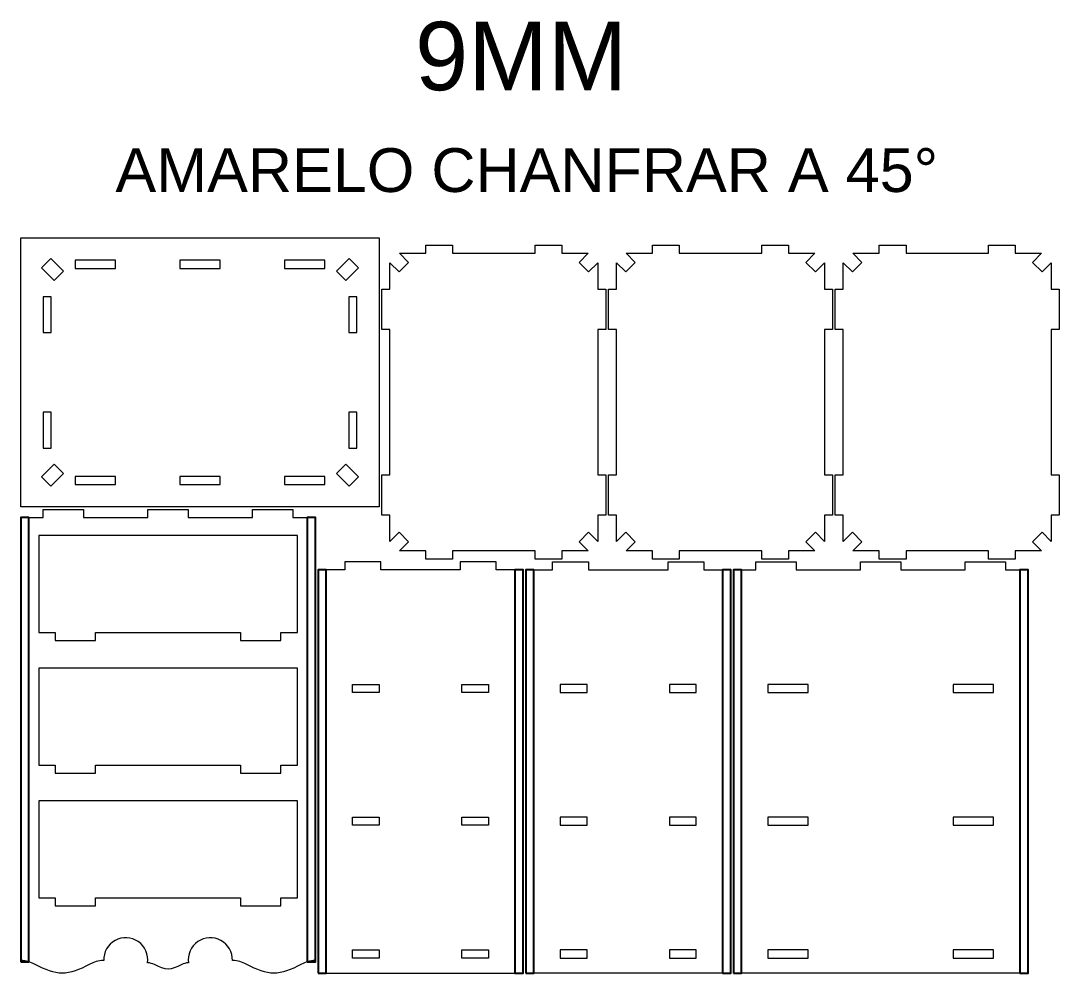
# Model space of a CAD drawing. Header units: millimetres. Extents: x -1725 to 1349, y -518 to 771.
# Drawn here: x -513 to 646, y -291 to 771 of the extents above; entities that cross this region are included whole.
import ezdxf

# ---------------------------------------------------------------- set-up
doc = ezdxf.new("R2010")
doc.units = ezdxf.units.MM
doc.header["$MEASUREMENT"] = 0
doc.layers.add('Layer 1', color=7, linetype='Continuous')
doc.styles.add('0', font='arial.ttf', dxfattribs={"height": 1})

msp = doc.modelspace()

# ---------------------------------------------------------------- linework, layer by layer
at = {"layer": 'Layer 1', "color": 2}
for points in [[(-513.4431, -278.622), (-504.4431, -278.622), (-504.4431, 216.7576), (-513.4431, 216.7576), (-513.4431, -278.622)], [(-193.6563, -278.622), (-184.6563, -278.622), (-184.6563, 216.7576), (-193.6563, 216.7576), (-193.6563, -278.622)], [(-181.6563, -291.4312), (-172.6563, -291.4312), (-172.6563, 158.5688), (-181.6563, 158.5688), (-181.6563, -291.4312)], [(38.1305, -291.4312), (47.1305, -291.4312), (47.1305, 158.5688), (38.1305, 158.5688), (38.1305, -291.4312)], [(50.1305, -291.4312), (59.1305, -291.4312), (59.1305, 158.5688), (50.1305, 158.5688), (50.1305, -291.4312)], [(269.9173, -291.4312), (278.9173, -291.4312), (278.9173, 158.5688), (269.9173, 158.5688), (269.9173, -291.4312)], [(281.9173, -291.4312), (290.9173, -291.4312), (290.9173, 158.5688), (281.9173, 158.5688), (281.9173, -291.4312)], [(601.7041, -291.4312), (610.7041, -291.4312), (610.7041, 158.5688), (601.7041, 158.5688), (601.7041, -291.4312)]]:
    msp.add_lwpolyline(points, close=True, dxfattribs=at)
at = {"layer": 'Layer 1', "color": 250, "lineweight": 20}
for points, knots in [([(-513.4431, 228.7576), (-513.4431, 228.7576), (-113.4431, 228.7576), (-113.4431, 228.7576), (-113.4431, 228.7576), (-113.4431, 228.7576), (-113.4431, 528.7576), (-113.4431, 528.7576), (-113.4431, 528.7576), (-113.4431, 528.7576), (-513.4431, 528.7576), (-513.4431, 528.7576), (-513.4431, 528.7576), (-513.4431, 528.7576), (-513.4431, 228.7576), (-513.4431, 228.7576)], [0, 0, 0, 0, 0.2, 0.2, 0.2, 0.2, 0.4, 0.4, 0.4, 0.4, 0.6, 0.6, 0.6, 0.6, 1, 1, 1, 1]), ([(-31.4431, 179.5688), (-31.4431, 179.5688), (60.5569, 179.5688), (60.5569, 179.5688), (60.5569, 179.5688), (60.5569, 179.5688), (60.5569, 170.5688), (60.5569, 170.5688), (60.5569, 170.5688), (60.5569, 170.5688), (90.5569, 170.5688), (90.5569, 170.5688), (90.5569, 170.5688), (90.5569, 170.5688), (90.5569, 179.5688), (90.5569, 179.5688), (90.5569, 179.5688), (90.5569, 179.5688), (119.9503, 179.5688), (119.9503, 179.5688), (119.9503, 179.5688), (119.9503, 179.5688), (109.7561, 189.763), (109.7561, 189.763), (109.7561, 189.763), (109.7561, 189.763), (120.3627, 200.3696), (120.3627, 200.3696), (120.3627, 200.3696), (120.3627, 200.3696), (130.5569, 190.1754), (130.5569, 190.1754), (130.5569, 190.1754), (130.5569, 190.1754), (130.5569, 219.5688), (130.5569, 219.5688), (130.5569, 219.5688), (130.5569, 219.5688), (139.5569, 219.5688), (139.5569, 219.5688), (139.5569, 219.5688), (139.5569, 219.5688), (139.5569, 264.5688), (139.5569, 264.5688), (139.5569, 264.5688), (139.5569, 264.5688), (130.5569, 264.5688), (130.5569, 264.5688), (130.5569, 264.5688), (130.5569, 264.5688), (130.5569, 426.5688), (130.5569, 426.5688), (130.5569, 426.5688), (130.5569, 426.5688), (139.5569, 426.5688), (139.5569, 426.5688), (139.5569, 426.5688), (139.5569, 426.5688), (139.5569, 471.5688), (139.5569, 471.5688), (139.5569, 471.5688), (139.5569, 471.5688), (130.5569, 471.5688), (130.5569, 471.5688), (130.5569, 471.5688), (130.5569, 471.5688), (130.5569, 500.9622), (130.5569, 500.9622), (130.5569, 500.9622), (130.5569, 500.9622), (120.3627, 490.768), (120.3627, 490.768), (120.3627, 490.768), (120.3627, 490.768), (109.7561, 501.3746), (109.7561, 501.3746), (109.7561, 501.3746), (109.7561, 501.3746), (119.9503, 511.5688), (119.9503, 511.5688), (119.9503, 511.5688), (119.9503, 511.5688), (90.5569, 511.5688), (90.5569, 511.5688), (90.5569, 511.5688), (90.5569, 511.5688), (90.5569, 520.5688), (90.5569, 520.5688), (90.5569, 520.5688), (90.5569, 520.5688), (60.5569, 520.5688), (60.5569, 520.5688), (60.5569, 520.5688), (60.5569, 520.5688), (60.5569, 511.5688), (60.5569, 511.5688), (60.5569, 511.5688), (60.5569, 511.5688), (-31.4431, 511.5688), (-31.4431, 511.5688), (-31.4431, 511.5688), (-31.4431, 511.5688), (-31.4431, 520.5688), (-31.4431, 520.5688), (-31.4431, 520.5688), (-31.4431, 520.5688), (-61.4431, 520.5688), (-61.4431, 520.5688), (-61.4431, 520.5688), (-61.4431, 520.5688), (-61.4431, 511.5688), (-61.4431, 511.5688), (-61.4431, 511.5688), (-61.4431, 511.5688), (-90.8365, 511.5688), (-90.8365, 511.5688), (-90.8365, 511.5688), (-90.8365, 511.5688), (-80.6423, 501.3746), (-80.6423, 501.3746), (-80.6423, 501.3746), (-80.6423, 501.3746), (-91.2489, 490.768), (-91.2489, 490.768), (-91.2489, 490.768), (-91.2489, 490.768), (-101.4431, 500.9622), (-101.4431, 500.9622), (-101.4431, 500.9622), (-101.4431, 500.9622), (-101.4431, 471.5688), (-101.4431, 471.5688), (-101.4431, 471.5688), (-101.4431, 471.5688), (-110.4431, 471.5688), (-110.4431, 471.5688), (-110.4431, 471.5688), (-110.4431, 471.5688), (-110.4431, 426.5688), (-110.4431, 426.5688), (-110.4431, 426.5688), (-110.4431, 426.5688), (-101.4431, 426.5688), (-101.4431, 426.5688), (-101.4431, 426.5688), (-101.4431, 426.5688), (-101.4431, 264.5688), (-101.4431, 264.5688), (-101.4431, 264.5688), (-101.4431, 264.5688), (-110.4431, 264.5688), (-110.4431, 264.5688), (-110.4431, 264.5688), (-110.4431, 264.5688), (-110.4431, 219.5688), (-110.4431, 219.5688), (-110.4431, 219.5688), (-110.4431, 219.5688), (-101.4431, 219.5688), (-101.4431, 219.5688), (-101.4431, 219.5688), (-101.4431, 219.5688), (-101.4431, 190.1754), (-101.4431, 190.1754), (-101.4431, 190.1754), (-101.4431, 190.1754), (-91.2489, 200.3696), (-91.2489, 200.3696), (-91.2489, 200.3696), (-91.2489, 200.3696), (-80.6423, 189.763), (-80.6423, 189.763), (-80.6423, 189.763), (-80.6423, 189.763), (-90.8365, 179.5688), (-90.8365, 179.5688), (-90.8365, 179.5688), (-90.8365, 179.5688), (-61.4431, 179.5688), (-61.4431, 179.5688), (-61.4431, 179.5688), (-61.4431, 179.5688), (-61.4431, 170.5688), (-61.4431, 170.5688), (-61.4431, 170.5688), (-61.4431, 170.5688), (-31.4431, 170.5688), (-31.4431, 170.5688), (-31.4431, 170.5688), (-31.4431, 170.5688), (-31.4431, 179.5688), (-31.4431, 179.5688)], [0, 0, 0, 0, 0.020408163, 0.020408163, 0.020408163, 0.020408163, 0.040816327, 0.040816327, 0.040816327, 0.040816327, 0.06122449, 0.06122449, 0.06122449, 0.06122449, 0.081632653, 0.081632653, 0.081632653, 0.081632653, 0.102040816, 0.102040816, 0.102040816, 0.102040816, 0.12244898, 0.12244898, 0.12244898, 0.12244898, 0.142857143, 0.142857143, 0.142857143, 0.142857143, 0.163265306, 0.163265306, 0.163265306, 0.163265306, 0.183673469, 0.183673469, 0.183673469, 0.183673469, 0.204081633, 0.204081633, 0.204081633, 0.204081633, 0.224489796, 0.224489796, 0.224489796, 0.224489796, 0.244897959, 0.244897959, 0.244897959, 0.244897959, 0.265306122, 0.265306122, 0.265306122, 0.265306122, 0.285714286, 0.285714286, 0.285714286, 0.285714286, 0.306122449, 0.306122449, 0.306122449, 0.306122449, 0.326530612, 0.326530612, 0.326530612, 0.326530612, 0.346938776, 0.346938776, 0.346938776, 0.346938776, 0.367346939, 0.367346939, 0.367346939, 0.367346939, 0.387755102, 0.387755102, 0.387755102, 0.387755102, 0.408163265, 0.408163265, 0.408163265, 0.408163265, 0.428571429, 0.428571429, 0.428571429, 0.428571429, 0.448979592, 0.448979592, 0.448979592, 0.448979592, 0.469387755, 0.469387755, 0.469387755, 0.469387755, 0.489795918, 0.489795918, 0.489795918, 0.489795918, 0.510204082, 0.510204082, 0.510204082, 0.510204082, 0.530612245, 0.530612245, 0.530612245, 0.530612245, 0.551020408, 0.551020408, 0.551020408, 0.551020408, 0.571428571, 0.571428571, 0.571428571, 0.571428571, 0.591836735, 0.591836735, 0.591836735, 0.591836735, 0.612244898, 0.612244898, 0.612244898, 0.612244898, 0.632653061, 0.632653061, 0.632653061, 0.632653061, 0.653061224, 0.653061224, 0.653061224, 0.653061224, 0.673469388, 0.673469388, 0.673469388, 0.673469388, 0.693877551, 0.693877551, 0.693877551, 0.693877551, 0.714285714, 0.714285714, 0.714285714, 0.714285714, 0.734693878, 0.734693878, 0.734693878, 0.734693878, 0.755102041, 0.755102041, 0.755102041, 0.755102041, 0.775510204, 0.775510204, 0.775510204, 0.775510204, 0.795918367, 0.795918367, 0.795918367, 0.795918367, 0.816326531, 0.816326531, 0.816326531, 0.816326531, 0.836734694, 0.836734694, 0.836734694, 0.836734694, 0.857142857, 0.857142857, 0.857142857, 0.857142857, 0.87755102, 0.87755102, 0.87755102, 0.87755102, 0.897959184, 0.897959184, 0.897959184, 0.897959184, 0.918367347, 0.918367347, 0.918367347, 0.918367347, 0.93877551, 0.93877551, 0.93877551, 0.93877551, 0.959183673, 0.959183673, 0.959183673, 0.959183673, 1, 1, 1, 1]), ([(221.5569, 179.5688), (221.5569, 179.5688), (313.5569, 179.5688), (313.5569, 179.5688), (313.5569, 179.5688), (313.5569, 179.5688), (313.5569, 170.5688), (313.5569, 170.5688), (313.5569, 170.5688), (313.5569, 170.5688), (343.5569, 170.5688), (343.5569, 170.5688), (343.5569, 170.5688), (343.5569, 170.5688), (343.5569, 179.5688), (343.5569, 179.5688), (343.5569, 179.5688), (343.5569, 179.5688), (372.9503, 179.5688), (372.9503, 179.5688), (372.9503, 179.5688), (372.9503, 179.5688), (362.7561, 189.763), (362.7561, 189.763), (362.7561, 189.763), (362.7561, 189.763), (373.3627, 200.3696), (373.3627, 200.3696), (373.3627, 200.3696), (373.3627, 200.3696), (383.5569, 190.1754), (383.5569, 190.1754), (383.5569, 190.1754), (383.5569, 190.1754), (383.5569, 219.5688), (383.5569, 219.5688), (383.5569, 219.5688), (383.5569, 219.5688), (392.5569, 219.5688), (392.5569, 219.5688), (392.5569, 219.5688), (392.5569, 219.5688), (392.5569, 264.5688), (392.5569, 264.5688), (392.5569, 264.5688), (392.5569, 264.5688), (383.5569, 264.5688), (383.5569, 264.5688), (383.5569, 264.5688), (383.5569, 264.5688), (383.5569, 426.5688), (383.5569, 426.5688), (383.5569, 426.5688), (383.5569, 426.5688), (392.5569, 426.5688), (392.5569, 426.5688), (392.5569, 426.5688), (392.5569, 426.5688), (392.5569, 471.5688), (392.5569, 471.5688), (392.5569, 471.5688), (392.5569, 471.5688), (383.5569, 471.5688), (383.5569, 471.5688), (383.5569, 471.5688), (383.5569, 471.5688), (383.5569, 500.9622), (383.5569, 500.9622), (383.5569, 500.9622), (383.5569, 500.9622), (373.3627, 490.768), (373.3627, 490.768), (373.3627, 490.768), (373.3627, 490.768), (362.7561, 501.3746), (362.7561, 501.3746), (362.7561, 501.3746), (362.7561, 501.3746), (372.9503, 511.5688), (372.9503, 511.5688), (372.9503, 511.5688), (372.9503, 511.5688), (343.5569, 511.5688), (343.5569, 511.5688), (343.5569, 511.5688), (343.5569, 511.5688), (343.5569, 520.5688), (343.5569, 520.5688), (343.5569, 520.5688), (343.5569, 520.5688), (313.5569, 520.5688), (313.5569, 520.5688), (313.5569, 520.5688), (313.5569, 520.5688), (313.5569, 511.5688), (313.5569, 511.5688), (313.5569, 511.5688), (313.5569, 511.5688), (221.5569, 511.5688), (221.5569, 511.5688), (221.5569, 511.5688), (221.5569, 511.5688), (221.5569, 520.5688), (221.5569, 520.5688), (221.5569, 520.5688), (221.5569, 520.5688), (191.5569, 520.5688), (191.5569, 520.5688), (191.5569, 520.5688), (191.5569, 520.5688), (191.5569, 511.5688), (191.5569, 511.5688), (191.5569, 511.5688), (191.5569, 511.5688), (162.1635, 511.5688), (162.1635, 511.5688), (162.1635, 511.5688), (162.1635, 511.5688), (172.3577, 501.3746), (172.3577, 501.3746), (172.3577, 501.3746), (172.3577, 501.3746), (161.7511, 490.768), (161.7511, 490.768), (161.7511, 490.768), (161.7511, 490.768), (151.5569, 500.9622), (151.5569, 500.9622), (151.5569, 500.9622), (151.5569, 500.9622), (151.5569, 471.5688), (151.5569, 471.5688), (151.5569, 471.5688), (151.5569, 471.5688), (142.5569, 471.5688), (142.5569, 471.5688), (142.5569, 471.5688), (142.5569, 471.5688), (142.5569, 426.5688), (142.5569, 426.5688), (142.5569, 426.5688), (142.5569, 426.5688), (151.5569, 426.5688), (151.5569, 426.5688), (151.5569, 426.5688), (151.5569, 426.5688), (151.5569, 264.5688), (151.5569, 264.5688), (151.5569, 264.5688), (151.5569, 264.5688), (142.5569, 264.5688), (142.5569, 264.5688), (142.5569, 264.5688), (142.5569, 264.5688), (142.5569, 219.5688), (142.5569, 219.5688), (142.5569, 219.5688), (142.5569, 219.5688), (151.5569, 219.5688), (151.5569, 219.5688), (151.5569, 219.5688), (151.5569, 219.5688), (151.5569, 190.1754), (151.5569, 190.1754), (151.5569, 190.1754), (151.5569, 190.1754), (161.7511, 200.3696), (161.7511, 200.3696), (161.7511, 200.3696), (161.7511, 200.3696), (172.3577, 189.763), (172.3577, 189.763), (172.3577, 189.763), (172.3577, 189.763), (162.1635, 179.5688), (162.1635, 179.5688), (162.1635, 179.5688), (162.1635, 179.5688), (191.5569, 179.5688), (191.5569, 179.5688), (191.5569, 179.5688), (191.5569, 179.5688), (191.5569, 170.5688), (191.5569, 170.5688), (191.5569, 170.5688), (191.5569, 170.5688), (221.5569, 170.5688), (221.5569, 170.5688), (221.5569, 170.5688), (221.5569, 170.5688), (221.5569, 179.5688), (221.5569, 179.5688)], [0, 0, 0, 0, 0.020408163, 0.020408163, 0.020408163, 0.020408163, 0.040816327, 0.040816327, 0.040816327, 0.040816327, 0.06122449, 0.06122449, 0.06122449, 0.06122449, 0.081632653, 0.081632653, 0.081632653, 0.081632653, 0.102040816, 0.102040816, 0.102040816, 0.102040816, 0.12244898, 0.12244898, 0.12244898, 0.12244898, 0.142857143, 0.142857143, 0.142857143, 0.142857143, 0.163265306, 0.163265306, 0.163265306, 0.163265306, 0.183673469, 0.183673469, 0.183673469, 0.183673469, 0.204081633, 0.204081633, 0.204081633, 0.204081633, 0.224489796, 0.224489796, 0.224489796, 0.224489796, 0.244897959, 0.244897959, 0.244897959, 0.244897959, 0.265306122, 0.265306122, 0.265306122, 0.265306122, 0.285714286, 0.285714286, 0.285714286, 0.285714286, 0.306122449, 0.306122449, 0.306122449, 0.306122449, 0.326530612, 0.326530612, 0.326530612, 0.326530612, 0.346938776, 0.346938776, 0.346938776, 0.346938776, 0.367346939, 0.367346939, 0.367346939, 0.367346939, 0.387755102, 0.387755102, 0.387755102, 0.387755102, 0.408163265, 0.408163265, 0.408163265, 0.408163265, 0.428571429, 0.428571429, 0.428571429, 0.428571429, 0.448979592, 0.448979592, 0.448979592, 0.448979592, 0.469387755, 0.469387755, 0.469387755, 0.469387755, 0.489795918, 0.489795918, 0.489795918, 0.489795918, 0.510204082, 0.510204082, 0.510204082, 0.510204082, 0.530612245, 0.530612245, 0.530612245, 0.530612245, 0.551020408, 0.551020408, 0.551020408, 0.551020408, 0.571428571, 0.571428571, 0.571428571, 0.571428571, 0.591836735, 0.591836735, 0.591836735, 0.591836735, 0.612244898, 0.612244898, 0.612244898, 0.612244898, 0.632653061, 0.632653061, 0.632653061, 0.632653061, 0.653061224, 0.653061224, 0.653061224, 0.653061224, 0.673469388, 0.673469388, 0.673469388, 0.673469388, 0.693877551, 0.693877551, 0.693877551, 0.693877551, 0.714285714, 0.714285714, 0.714285714, 0.714285714, 0.734693878, 0.734693878, 0.734693878, 0.734693878, 0.755102041, 0.755102041, 0.755102041, 0.755102041, 0.775510204, 0.775510204, 0.775510204, 0.775510204, 0.795918367, 0.795918367, 0.795918367, 0.795918367, 0.816326531, 0.816326531, 0.816326531, 0.816326531, 0.836734694, 0.836734694, 0.836734694, 0.836734694, 0.857142857, 0.857142857, 0.857142857, 0.857142857, 0.87755102, 0.87755102, 0.87755102, 0.87755102, 0.897959184, 0.897959184, 0.897959184, 0.897959184, 0.918367347, 0.918367347, 0.918367347, 0.918367347, 0.93877551, 0.93877551, 0.93877551, 0.93877551, 0.959183673, 0.959183673, 0.959183673, 0.959183673, 1, 1, 1, 1]), ([(474.5569, 179.5688), (474.5569, 179.5688), (566.5569, 179.5688), (566.5569, 179.5688), (566.5569, 179.5688), (566.5569, 179.5688), (566.5569, 170.5688), (566.5569, 170.5688), (566.5569, 170.5688), (566.5569, 170.5688), (596.5569, 170.5688), (596.5569, 170.5688), (596.5569, 170.5688), (596.5569, 170.5688), (596.5569, 179.5688), (596.5569, 179.5688), (596.5569, 179.5688), (596.5569, 179.5688), (625.9503, 179.5688), (625.9503, 179.5688), (625.9503, 179.5688), (625.9503, 179.5688), (615.7561, 189.763), (615.7561, 189.763), (615.7561, 189.763), (615.7561, 189.763), (626.3627, 200.3696), (626.3627, 200.3696), (626.3627, 200.3696), (626.3627, 200.3696), (636.5569, 190.1754), (636.5569, 190.1754), (636.5569, 190.1754), (636.5569, 190.1754), (636.5569, 219.5688), (636.5569, 219.5688), (636.5569, 219.5688), (636.5569, 219.5688), (645.5569, 219.5688), (645.5569, 219.5688), (645.5569, 219.5688), (645.5569, 219.5688), (645.5569, 264.5688), (645.5569, 264.5688), (645.5569, 264.5688), (645.5569, 264.5688), (636.5569, 264.5688), (636.5569, 264.5688), (636.5569, 264.5688), (636.5569, 264.5688), (636.5569, 426.5688), (636.5569, 426.5688), (636.5569, 426.5688), (636.5569, 426.5688), (645.5569, 426.5688), (645.5569, 426.5688), (645.5569, 426.5688), (645.5569, 426.5688), (645.5569, 471.5688), (645.5569, 471.5688), (645.5569, 471.5688), (645.5569, 471.5688), (636.5569, 471.5688), (636.5569, 471.5688), (636.5569, 471.5688), (636.5569, 471.5688), (636.5569, 500.9622), (636.5569, 500.9622), (636.5569, 500.9622), (636.5569, 500.9622), (626.3627, 490.768), (626.3627, 490.768), (626.3627, 490.768), (626.3627, 490.768), (615.7561, 501.3746), (615.7561, 501.3746), (615.7561, 501.3746), (615.7561, 501.3746), (625.9503, 511.5688), (625.9503, 511.5688), (625.9503, 511.5688), (625.9503, 511.5688), (596.5569, 511.5688), (596.5569, 511.5688), (596.5569, 511.5688), (596.5569, 511.5688), (596.5569, 520.5688), (596.5569, 520.5688), (596.5569, 520.5688), (596.5569, 520.5688), (566.5569, 520.5688), (566.5569, 520.5688), (566.5569, 520.5688), (566.5569, 520.5688), (566.5569, 511.5688), (566.5569, 511.5688), (566.5569, 511.5688), (566.5569, 511.5688), (474.5569, 511.5688), (474.5569, 511.5688), (474.5569, 511.5688), (474.5569, 511.5688), (474.5569, 520.5688), (474.5569, 520.5688), (474.5569, 520.5688), (474.5569, 520.5688), (444.5569, 520.5688), (444.5569, 520.5688), (444.5569, 520.5688), (444.5569, 520.5688), (444.5569, 511.5688), (444.5569, 511.5688), (444.5569, 511.5688), (444.5569, 511.5688), (415.1635, 511.5688), (415.1635, 511.5688), (415.1635, 511.5688), (415.1635, 511.5688), (425.3577, 501.3746), (425.3577, 501.3746), (425.3577, 501.3746), (425.3577, 501.3746), (414.7511, 490.768), (414.7511, 490.768), (414.7511, 490.768), (414.7511, 490.768), (404.5569, 500.9622), (404.5569, 500.9622), (404.5569, 500.9622), (404.5569, 500.9622), (404.5569, 471.5688), (404.5569, 471.5688), (404.5569, 471.5688), (404.5569, 471.5688), (395.5569, 471.5688), (395.5569, 471.5688), (395.5569, 471.5688), (395.5569, 471.5688), (395.5569, 426.5688), (395.5569, 426.5688), (395.5569, 426.5688), (395.5569, 426.5688), (404.5569, 426.5688), (404.5569, 426.5688), (404.5569, 426.5688), (404.5569, 426.5688), (404.5569, 264.5688), (404.5569, 264.5688), (404.5569, 264.5688), (404.5569, 264.5688), (395.5569, 264.5688), (395.5569, 264.5688), (395.5569, 264.5688), (395.5569, 264.5688), (395.5569, 219.5688), (395.5569, 219.5688), (395.5569, 219.5688), (395.5569, 219.5688), (404.5569, 219.5688), (404.5569, 219.5688), (404.5569, 219.5688), (404.5569, 219.5688), (404.5569, 190.1754), (404.5569, 190.1754), (404.5569, 190.1754), (404.5569, 190.1754), (414.7511, 200.3696), (414.7511, 200.3696), (414.7511, 200.3696), (414.7511, 200.3696), (425.3577, 189.763), (425.3577, 189.763), (425.3577, 189.763), (425.3577, 189.763), (415.1635, 179.5688), (415.1635, 179.5688), (415.1635, 179.5688), (415.1635, 179.5688), (444.5569, 179.5688), (444.5569, 179.5688), (444.5569, 179.5688), (444.5569, 179.5688), (444.5569, 170.5688), (444.5569, 170.5688), (444.5569, 170.5688), (444.5569, 170.5688), (474.5569, 170.5688), (474.5569, 170.5688), (474.5569, 170.5688), (474.5569, 170.5688), (474.5569, 179.5688), (474.5569, 179.5688)], [0, 0, 0, 0, 0.020408163, 0.020408163, 0.020408163, 0.020408163, 0.040816327, 0.040816327, 0.040816327, 0.040816327, 0.06122449, 0.06122449, 0.06122449, 0.06122449, 0.081632653, 0.081632653, 0.081632653, 0.081632653, 0.102040816, 0.102040816, 0.102040816, 0.102040816, 0.12244898, 0.12244898, 0.12244898, 0.12244898, 0.142857143, 0.142857143, 0.142857143, 0.142857143, 0.163265306, 0.163265306, 0.163265306, 0.163265306, 0.183673469, 0.183673469, 0.183673469, 0.183673469, 0.204081633, 0.204081633, 0.204081633, 0.204081633, 0.224489796, 0.224489796, 0.224489796, 0.224489796, 0.244897959, 0.244897959, 0.244897959, 0.244897959, 0.265306122, 0.265306122, 0.265306122, 0.265306122, 0.285714286, 0.285714286, 0.285714286, 0.285714286, 0.306122449, 0.306122449, 0.306122449, 0.306122449, 0.326530612, 0.326530612, 0.326530612, 0.326530612, 0.346938776, 0.346938776, 0.346938776, 0.346938776, 0.367346939, 0.367346939, 0.367346939, 0.367346939, 0.387755102, 0.387755102, 0.387755102, 0.387755102, 0.408163265, 0.408163265, 0.408163265, 0.408163265, 0.428571429, 0.428571429, 0.428571429, 0.428571429, 0.448979592, 0.448979592, 0.448979592, 0.448979592, 0.469387755, 0.469387755, 0.469387755, 0.469387755, 0.489795918, 0.489795918, 0.489795918, 0.489795918, 0.510204082, 0.510204082, 0.510204082, 0.510204082, 0.530612245, 0.530612245, 0.530612245, 0.530612245, 0.551020408, 0.551020408, 0.551020408, 0.551020408, 0.571428571, 0.571428571, 0.571428571, 0.571428571, 0.591836735, 0.591836735, 0.591836735, 0.591836735, 0.612244898, 0.612244898, 0.612244898, 0.612244898, 0.632653061, 0.632653061, 0.632653061, 0.632653061, 0.653061224, 0.653061224, 0.653061224, 0.653061224, 0.673469388, 0.673469388, 0.673469388, 0.673469388, 0.693877551, 0.693877551, 0.693877551, 0.693877551, 0.714285714, 0.714285714, 0.714285714, 0.714285714, 0.734693878, 0.734693878, 0.734693878, 0.734693878, 0.755102041, 0.755102041, 0.755102041, 0.755102041, 0.775510204, 0.775510204, 0.775510204, 0.775510204, 0.795918367, 0.795918367, 0.795918367, 0.795918367, 0.816326531, 0.816326531, 0.816326531, 0.816326531, 0.836734694, 0.836734694, 0.836734694, 0.836734694, 0.857142857, 0.857142857, 0.857142857, 0.857142857, 0.87755102, 0.87755102, 0.87755102, 0.87755102, 0.897959184, 0.897959184, 0.897959184, 0.897959184, 0.918367347, 0.918367347, 0.918367347, 0.918367347, 0.93877551, 0.93877551, 0.93877551, 0.93877551, 0.959183673, 0.959183673, 0.959183673, 0.959183673, 1, 1, 1, 1]), ([(-465.7134, 491.6345), (-465.7134, 491.6345), (-476.32, 481.0279), (-476.32, 481.0279), (-476.32, 481.0279), (-476.32, 481.0279), (-490.4621, 495.17), (-490.4621, 495.17), (-490.4621, 495.17), (-490.4621, 495.17), (-479.8555, 505.7766), (-479.8555, 505.7766), (-479.8555, 505.7766), (-479.8555, 505.7766), (-465.7134, 491.6345), (-465.7134, 491.6345)], [0, 0, 0, 0, 0.2, 0.2, 0.2, 0.2, 0.4, 0.4, 0.4, 0.4, 0.6, 0.6, 0.6, 0.6, 1, 1, 1, 1]), ([(-407.8365, 494.7576), (-407.8365, 494.7576), (-452.8365, 494.7576), (-452.8365, 494.7576), (-452.8365, 494.7576), (-452.8365, 494.7576), (-452.8365, 503.7576), (-452.8365, 503.7576), (-452.8365, 503.7576), (-452.8365, 503.7576), (-407.8365, 503.7576), (-407.8365, 503.7576), (-407.8365, 503.7576), (-407.8365, 503.7576), (-407.8365, 494.7576), (-407.8365, 494.7576)], [0, 0, 0, 0, 0.2, 0.2, 0.2, 0.2, 0.4, 0.4, 0.4, 0.4, 0.6, 0.6, 0.6, 0.6, 1, 1, 1, 1]), ([(-290.9431, 494.7576), (-290.9431, 494.7576), (-335.9431, 494.7576), (-335.9431, 494.7576), (-335.9431, 494.7576), (-335.9431, 494.7576), (-335.9431, 503.7576), (-335.9431, 503.7576), (-335.9431, 503.7576), (-335.9431, 503.7576), (-290.9431, 503.7576), (-290.9431, 503.7576), (-290.9431, 503.7576), (-290.9431, 503.7576), (-290.9431, 494.7576), (-290.9431, 494.7576)], [0, 0, 0, 0, 0.2, 0.2, 0.2, 0.2, 0.4, 0.4, 0.4, 0.4, 0.6, 0.6, 0.6, 0.6, 1, 1, 1, 1]), ([(-219.0497, 494.7576), (-219.0497, 494.7576), (-219.0497, 503.7576), (-219.0497, 503.7576), (-219.0497, 503.7576), (-219.0497, 503.7576), (-174.0497, 503.7576), (-174.0497, 503.7576), (-174.0497, 503.7576), (-174.0497, 503.7576), (-174.0497, 494.7576), (-174.0497, 494.7576), (-174.0497, 494.7576), (-174.0497, 494.7576), (-219.0497, 494.7576), (-219.0497, 494.7576)], [0, 0, 0, 0, 0.2, 0.2, 0.2, 0.2, 0.4, 0.4, 0.4, 0.4, 0.6, 0.6, 0.6, 0.6, 1, 1, 1, 1]), ([(-150.5662, 481.0279), (-150.5662, 481.0279), (-161.1728, 491.6345), (-161.1728, 491.6345), (-161.1728, 491.6345), (-161.1728, 491.6345), (-147.0307, 505.7766), (-147.0307, 505.7766), (-147.0307, 505.7766), (-147.0307, 505.7766), (-136.4241, 495.17), (-136.4241, 495.17), (-136.4241, 495.17), (-136.4241, 495.17), (-150.5662, 481.0279), (-150.5662, 481.0279)], [0, 0, 0, 0, 0.2, 0.2, 0.2, 0.2, 0.4, 0.4, 0.4, 0.4, 0.6, 0.6, 0.6, 0.6, 1, 1, 1, 1]), ([(-479.4431, 423.151), (-479.4431, 423.151), (-488.4431, 423.151), (-488.4431, 423.151), (-488.4431, 423.151), (-488.4431, 423.151), (-488.4431, 463.151), (-488.4431, 463.151), (-488.4431, 463.151), (-488.4431, 463.151), (-479.4431, 463.151), (-479.4431, 463.151), (-479.4431, 463.151), (-479.4431, 463.151), (-479.4431, 423.151), (-479.4431, 423.151)], [0, 0, 0, 0, 0.2, 0.2, 0.2, 0.2, 0.4, 0.4, 0.4, 0.4, 0.6, 0.6, 0.6, 0.6, 1, 1, 1, 1]), ([(-147.4431, 423.151), (-147.4431, 423.151), (-147.4431, 463.151), (-147.4431, 463.151), (-147.4431, 463.151), (-147.4431, 463.151), (-138.4431, 463.151), (-138.4431, 463.151), (-138.4431, 463.151), (-138.4431, 463.151), (-138.4431, 423.151), (-138.4431, 423.151), (-138.4431, 423.151), (-138.4431, 423.151), (-147.4431, 423.151), (-147.4431, 423.151)], [0, 0, 0, 0, 0.2, 0.2, 0.2, 0.2, 0.4, 0.4, 0.4, 0.4, 0.6, 0.6, 0.6, 0.6, 1, 1, 1, 1]), ([(-479.4431, 334.3642), (-479.4431, 334.3642), (-479.4431, 294.3642), (-479.4431, 294.3642), (-479.4431, 294.3642), (-479.4431, 294.3642), (-488.4431, 294.3642), (-488.4431, 294.3642), (-488.4431, 294.3642), (-488.4431, 294.3642), (-488.4431, 334.3642), (-488.4431, 334.3642), (-488.4431, 334.3642), (-488.4431, 334.3642), (-479.4431, 334.3642), (-479.4431, 334.3642)], [0, 0, 0, 0, 0.2, 0.2, 0.2, 0.2, 0.4, 0.4, 0.4, 0.4, 0.6, 0.6, 0.6, 0.6, 1, 1, 1, 1]), ([(-147.4431, 334.3642), (-147.4431, 334.3642), (-138.4431, 334.3642), (-138.4431, 334.3642), (-138.4431, 334.3642), (-138.4431, 334.3642), (-138.4431, 294.3642), (-138.4431, 294.3642), (-138.4431, 294.3642), (-138.4431, 294.3642), (-147.4431, 294.3642), (-147.4431, 294.3642), (-147.4431, 294.3642), (-147.4431, 294.3642), (-147.4431, 334.3642), (-147.4431, 334.3642)], [0, 0, 0, 0, 0.2, 0.2, 0.2, 0.2, 0.4, 0.4, 0.4, 0.4, 0.6, 0.6, 0.6, 0.6, 1, 1, 1, 1]), ([(-476.32, 276.4873), (-476.32, 276.4873), (-465.7134, 265.8807), (-465.7134, 265.8807), (-465.7134, 265.8807), (-465.7134, 265.8807), (-479.8555, 251.7386), (-479.8555, 251.7386), (-479.8555, 251.7386), (-479.8555, 251.7386), (-490.4621, 262.3452), (-490.4621, 262.3452), (-490.4621, 262.3452), (-490.4621, 262.3452), (-476.32, 276.4873), (-476.32, 276.4873)], [0, 0, 0, 0, 0.2, 0.2, 0.2, 0.2, 0.4, 0.4, 0.4, 0.4, 0.6, 0.6, 0.6, 0.6, 1, 1, 1, 1]), ([(-161.1728, 265.8807), (-161.1728, 265.8807), (-150.5662, 276.4873), (-150.5662, 276.4873), (-150.5662, 276.4873), (-150.5662, 276.4873), (-136.4241, 262.3452), (-136.4241, 262.3452), (-136.4241, 262.3452), (-136.4241, 262.3452), (-147.0307, 251.7386), (-147.0307, 251.7386), (-147.0307, 251.7386), (-147.0307, 251.7386), (-161.1728, 265.8807), (-161.1728, 265.8807)], [0, 0, 0, 0, 0.2, 0.2, 0.2, 0.2, 0.4, 0.4, 0.4, 0.4, 0.6, 0.6, 0.6, 0.6, 1, 1, 1, 1]), ([(-407.8365, 262.7576), (-407.8365, 262.7576), (-407.8365, 253.7576), (-407.8365, 253.7576), (-407.8365, 253.7576), (-407.8365, 253.7576), (-452.8365, 253.7576), (-452.8365, 253.7576), (-452.8365, 253.7576), (-452.8365, 253.7576), (-452.8365, 262.7576), (-452.8365, 262.7576), (-452.8365, 262.7576), (-452.8365, 262.7576), (-407.8365, 262.7576), (-407.8365, 262.7576)], [0, 0, 0, 0, 0.2, 0.2, 0.2, 0.2, 0.4, 0.4, 0.4, 0.4, 0.6, 0.6, 0.6, 0.6, 1, 1, 1, 1]), ([(-335.9431, 262.7576), (-335.9431, 262.7576), (-290.9431, 262.7576), (-290.9431, 262.7576), (-290.9431, 262.7576), (-290.9431, 262.7576), (-290.9431, 253.7576), (-290.9431, 253.7576), (-290.9431, 253.7576), (-290.9431, 253.7576), (-335.9431, 253.7576), (-335.9431, 253.7576), (-335.9431, 253.7576), (-335.9431, 253.7576), (-335.9431, 262.7576), (-335.9431, 262.7576)], [0, 0, 0, 0, 0.2, 0.2, 0.2, 0.2, 0.4, 0.4, 0.4, 0.4, 0.6, 0.6, 0.6, 0.6, 1, 1, 1, 1]), ([(-219.0497, 262.7576), (-219.0497, 262.7576), (-174.0497, 262.7576), (-174.0497, 262.7576), (-174.0497, 262.7576), (-174.0497, 262.7576), (-174.0497, 253.7576), (-174.0497, 253.7576), (-174.0497, 253.7576), (-174.0497, 253.7576), (-219.0497, 253.7576), (-219.0497, 253.7576), (-219.0497, 253.7576), (-219.0497, 253.7576), (-219.0497, 262.7576), (-219.0497, 262.7576)], [0, 0, 0, 0, 0.2, 0.2, 0.2, 0.2, 0.4, 0.4, 0.4, 0.4, 0.6, 0.6, 0.6, 0.6, 1, 1, 1, 1]), ([(-467.1656, -291.4312), (-457.9873, -291.2408), (-448.6611, -287.8069), (-436.2248, -281.3292), (-436.2248, -281.3292), (-431.8542, -279.0511), (-427.2965, -277.2812), (-420.8849, -277.2812), (-420.8849, -277.2812), (-421.1967, -267.9798), (-416.2383, -259.2975), (-408.0689, -254.8396), (-408.0689, -254.8396), (-399.8996, -250.3818), (-389.915, -250.9103), (-382.2619, -256.2059), (-382.2619, -256.2059), (-374.6088, -261.5012), (-370.5951, -270.6588), (-371.8872, -279.875), (-371.8872, -279.875), (-368.7236, -279.875), (-366.4746, -280.7484), (-364.3181, -281.8724), (-364.3181, -281.8724), (-351.6993, -288.4458), (-346.4033, -288.4458), (-333.7845, -281.8724), (-333.7845, -281.8724), (-331.6279, -280.7484), (-329.379, -279.875), (-326.2154, -279.875), (-326.2154, -279.875), (-327.5075, -270.6588), (-323.4938, -261.5012), (-315.8407, -256.2059), (-315.8407, -256.2059), (-308.1876, -250.9103), (-298.203, -250.3818), (-290.0337, -254.8396), (-290.0337, -254.8396), (-281.8643, -259.2975), (-276.9059, -267.9798), (-277.2177, -277.2812), (-277.2177, -277.2812), (-270.8061, -277.2812), (-266.2484, -279.0511), (-261.8778, -281.3292), (-261.8778, -281.3292), (-249.4415, -287.8069), (-240.1153, -291.2408), (-230.937, -291.4312), (-230.937, -291.4312), (-221.7588, -291.2408), (-212.4326, -287.8069), (-199.9962, -281.3292), (-199.9962, -281.3292), (-195.6256, -279.0511), (-191.0679, -277.2812), (-184.6563, -277.2812), (-184.6563, -277.2812), (-184.6563, -277.2812), (-184.6563, 216.7576), (-184.6563, 216.7576), (-184.6563, 216.7576), (-184.6563, 216.7576), (-209.6563, 216.7576), (-209.6563, 216.7576), (-209.6563, 216.7576), (-209.6563, 216.7576), (-209.6563, 225.7576), (-209.6563, 225.7576), (-209.6563, 225.7576), (-209.6563, 225.7576), (-254.6563, 225.7576), (-254.6563, 225.7576), (-254.6563, 225.7576), (-254.6563, 225.7576), (-254.6563, 216.7576), (-254.6563, 216.7576), (-254.6563, 216.7576), (-254.6563, 216.7576), (-326.5497, 216.7576), (-326.5497, 216.7576), (-326.5497, 216.7576), (-326.5497, 216.7576), (-326.5497, 225.7576), (-326.5497, 225.7576), (-326.5497, 225.7576), (-326.5497, 225.7576), (-371.5497, 225.7576), (-371.5497, 225.7576), (-371.5497, 225.7576), (-371.5497, 225.7576), (-371.5497, 216.7576), (-371.5497, 216.7576), (-371.5497, 216.7576), (-371.5497, 216.7576), (-443.4431, 216.7576), (-443.4431, 216.7576), (-443.4431, 216.7576), (-443.4431, 216.7576), (-443.4431, 225.7576), (-443.4431, 225.7576), (-443.4431, 225.7576), (-443.4431, 225.7576), (-488.4431, 225.7576), (-488.4431, 225.7576), (-488.4431, 225.7576), (-488.4431, 225.7576), (-488.4431, 216.7576), (-488.4431, 216.7576), (-488.4431, 216.7576), (-488.4431, 216.7576), (-513.4431, 216.7576), (-513.4431, 216.7576), (-513.4431, 216.7576), (-513.4431, 216.7576), (-513.4431, -277.2812), (-513.4431, -277.2812), (-513.4431, -277.2812), (-507.0332, -277.2818), (-502.4763, -279.0515), (-498.1064, -281.3292), (-498.1064, -281.3292), (-485.67, -287.8069), (-476.3438, -291.2408), (-467.1656, -291.4312)], [0, 0, 0, 0, 0.03030303, 0.03030303, 0.03030303, 0.03030303, 0.060606061, 0.060606061, 0.060606061, 0.060606061, 0.090909091, 0.090909091, 0.090909091, 0.090909091, 0.121212121, 0.121212121, 0.121212121, 0.121212121, 0.151515152, 0.151515152, 0.151515152, 0.151515152, 0.181818182, 0.181818182, 0.181818182, 0.181818182, 0.212121212, 0.212121212, 0.212121212, 0.212121212, 0.242424242, 0.242424242, 0.242424242, 0.242424242, 0.272727273, 0.272727273, 0.272727273, 0.272727273, 0.303030303, 0.303030303, 0.303030303, 0.303030303, 0.333333333, 0.333333333, 0.333333333, 0.333333333, 0.363636364, 0.363636364, 0.363636364, 0.363636364, 0.393939394, 0.393939394, 0.393939394, 0.393939394, 0.424242424, 0.424242424, 0.424242424, 0.424242424, 0.454545455, 0.454545455, 0.454545455, 0.454545455, 0.484848485, 0.484848485, 0.484848485, 0.484848485, 0.515151515, 0.515151515, 0.515151515, 0.515151515, 0.545454545, 0.545454545, 0.545454545, 0.545454545, 0.575757576, 0.575757576, 0.575757576, 0.575757576, 0.606060606, 0.606060606, 0.606060606, 0.606060606, 0.636363636, 0.636363636, 0.636363636, 0.636363636, 0.666666667, 0.666666667, 0.666666667, 0.666666667, 0.696969697, 0.696969697, 0.696969697, 0.696969697, 0.727272727, 0.727272727, 0.727272727, 0.727272727, 0.757575758, 0.757575758, 0.757575758, 0.757575758, 0.787878788, 0.787878788, 0.787878788, 0.787878788, 0.818181818, 0.818181818, 0.818181818, 0.818181818, 0.848484848, 0.848484848, 0.848484848, 0.848484848, 0.878787879, 0.878787879, 0.878787879, 0.878787879, 0.909090909, 0.909090909, 0.909090909, 0.909090909, 0.939393939, 0.939393939, 0.939393939, 0.939393939, 1, 1, 1, 1]), ([(-223.0497, 79.7447), (-223.0497, 79.7447), (-268.0497, 79.7447), (-268.0497, 79.7447), (-268.0497, 79.7447), (-268.0497, 79.7447), (-268.0497, 88.7447), (-268.0497, 88.7447), (-268.0497, 88.7447), (-268.0497, 88.7447), (-430.0497, 88.7447), (-430.0497, 88.7447), (-430.0497, 88.7447), (-430.0497, 88.7447), (-430.0497, 79.7447), (-430.0497, 79.7447), (-430.0497, 79.7447), (-430.0497, 79.7447), (-475.0497, 79.7447), (-475.0497, 79.7447), (-475.0497, 79.7447), (-475.0497, 79.7447), (-475.0497, 88.7447), (-475.0497, 88.7447), (-475.0497, 88.7447), (-475.0497, 88.7447), (-493.4431, 88.7447), (-493.4431, 88.7447), (-493.4431, 88.7447), (-493.4431, 88.7447), (-493.4431, 196.7576), (-493.4431, 196.7576), (-493.4431, 196.7576), (-493.4431, 196.7576), (-204.6563, 196.7576), (-204.6563, 196.7576), (-204.6563, 196.7576), (-204.6563, 196.7576), (-204.6563, 88.7447), (-204.6563, 88.7447), (-204.6563, 88.7447), (-204.6563, 88.7447), (-223.0497, 88.7447), (-223.0497, 88.7447), (-223.0497, 88.7447), (-223.0497, 88.7447), (-223.0497, 79.7447), (-223.0497, 79.7447)], [0, 0, 0, 0, 0.076923077, 0.076923077, 0.076923077, 0.076923077, 0.153846154, 0.153846154, 0.153846154, 0.153846154, 0.230769231, 0.230769231, 0.230769231, 0.230769231, 0.307692308, 0.307692308, 0.307692308, 0.307692308, 0.384615385, 0.384615385, 0.384615385, 0.384615385, 0.461538462, 0.461538462, 0.461538462, 0.461538462, 0.538461538, 0.538461538, 0.538461538, 0.538461538, 0.615384615, 0.615384615, 0.615384615, 0.615384615, 0.692307692, 0.692307692, 0.692307692, 0.692307692, 0.769230769, 0.769230769, 0.769230769, 0.769230769, 0.846153846, 0.846153846, 0.846153846, 0.846153846, 1, 1, 1, 1]), ([(-181.6563, -291.4312), (-181.6563, -291.4312), (-181.6563, 158.5688), (-181.6563, 158.5688), (-181.6563, 158.5688), (-181.6563, 158.5688), (-151.6563, 158.5688), (-151.6563, 158.5688), (-151.6563, 158.5688), (-151.6563, 158.5688), (-151.6563, 167.5688), (-151.6563, 167.5688), (-151.6563, 167.5688), (-151.6563, 167.5688), (-111.6563, 167.5688), (-111.6563, 167.5688), (-111.6563, 167.5688), (-111.6563, 167.5688), (-111.6563, 158.5688), (-111.6563, 158.5688), (-111.6563, 158.5688), (-111.6563, 158.5688), (-22.8695, 158.5688), (-22.8695, 158.5688), (-22.8695, 158.5688), (-22.8695, 158.5688), (-22.8695, 167.5688), (-22.8695, 167.5688), (-22.8695, 167.5688), (-22.8695, 167.5688), (17.1305, 167.5688), (17.1305, 167.5688), (17.1305, 167.5688), (17.1305, 167.5688), (17.1305, 158.5688), (17.1305, 158.5688), (17.1305, 158.5688), (17.1305, 158.5688), (47.1305, 158.5688), (47.1305, 158.5688), (47.1305, 158.5688), (47.1305, 158.5688), (47.1305, -291.4312), (47.1305, -291.4312), (47.1305, -291.4312), (47.1305, -291.4312), (-181.6563, -291.4312), (-181.6563, -291.4312)], [0, 0, 0, 0, 0.076923077, 0.076923077, 0.076923077, 0.076923077, 0.153846154, 0.153846154, 0.153846154, 0.153846154, 0.230769231, 0.230769231, 0.230769231, 0.230769231, 0.307692308, 0.307692308, 0.307692308, 0.307692308, 0.384615385, 0.384615385, 0.384615385, 0.384615385, 0.461538462, 0.461538462, 0.461538462, 0.461538462, 0.538461538, 0.538461538, 0.538461538, 0.538461538, 0.615384615, 0.615384615, 0.615384615, 0.615384615, 0.692307692, 0.692307692, 0.692307692, 0.692307692, 0.769230769, 0.769230769, 0.769230769, 0.769230769, 0.846153846, 0.846153846, 0.846153846, 0.846153846, 1, 1, 1, 1]), ([(278.9173, -291.4312), (278.9173, -291.4312), (278.9173, 158.5688), (278.9173, 158.5688), (278.9173, 158.5688), (278.9173, 158.5688), (248.9173, 158.5688), (248.9173, 158.5688), (248.9173, 158.5688), (248.9173, 158.5688), (248.9173, 167.5688), (248.9173, 167.5688), (248.9173, 167.5688), (248.9173, 167.5688), (208.9173, 167.5688), (208.9173, 167.5688), (208.9173, 167.5688), (208.9173, 167.5688), (208.9173, 158.5688), (208.9173, 158.5688), (208.9173, 158.5688), (208.9173, 158.5688), (120.1305, 158.5688), (120.1305, 158.5688), (120.1305, 158.5688), (120.1305, 158.5688), (120.1305, 167.5688), (120.1305, 167.5688), (120.1305, 167.5688), (120.1305, 167.5688), (80.1305, 167.5688), (80.1305, 167.5688), (80.1305, 167.5688), (80.1305, 167.5688), (80.1305, 158.5688), (80.1305, 158.5688), (80.1305, 158.5688), (80.1305, 158.5688), (50.1305, 158.5688), (50.1305, 158.5688), (50.1305, 158.5688), (50.1305, 158.5688), (50.1305, -291.4312), (50.1305, -291.4312), (50.1305, -291.4312), (50.1305, -291.4312), (278.9173, -291.4312), (278.9173, -291.4312)], [0, 0, 0, 0, 0.076923077, 0.076923077, 0.076923077, 0.076923077, 0.153846154, 0.153846154, 0.153846154, 0.153846154, 0.230769231, 0.230769231, 0.230769231, 0.230769231, 0.307692308, 0.307692308, 0.307692308, 0.307692308, 0.384615385, 0.384615385, 0.384615385, 0.384615385, 0.461538462, 0.461538462, 0.461538462, 0.461538462, 0.538461538, 0.538461538, 0.538461538, 0.538461538, 0.615384615, 0.615384615, 0.615384615, 0.615384615, 0.692307692, 0.692307692, 0.692307692, 0.692307692, 0.769230769, 0.769230769, 0.769230769, 0.769230769, 0.846153846, 0.846153846, 0.846153846, 0.846153846, 1, 1, 1, 1]), ([(610.7041, -291.4312), (610.7041, -291.4312), (610.7041, 158.5688), (610.7041, 158.5688), (610.7041, 158.5688), (610.7041, 158.5688), (585.7041, 158.5688), (585.7041, 158.5688), (585.7041, 158.5688), (585.7041, 158.5688), (585.7041, 167.5688), (585.7041, 167.5688), (585.7041, 167.5688), (585.7041, 167.5688), (540.7041, 167.5688), (540.7041, 167.5688), (540.7041, 167.5688), (540.7041, 167.5688), (540.7041, 158.5688), (540.7041, 158.5688), (540.7041, 158.5688), (540.7041, 158.5688), (468.8107, 158.5688), (468.8107, 158.5688), (468.8107, 158.5688), (468.8107, 158.5688), (468.8107, 167.5688), (468.8107, 167.5688), (468.8107, 167.5688), (468.8107, 167.5688), (423.8107, 167.5688), (423.8107, 167.5688), (423.8107, 167.5688), (423.8107, 167.5688), (423.8107, 158.5688), (423.8107, 158.5688), (423.8107, 158.5688), (423.8107, 158.5688), (351.9173, 158.5688), (351.9173, 158.5688), (351.9173, 158.5688), (351.9173, 158.5688), (351.9173, 167.5688), (351.9173, 167.5688), (351.9173, 167.5688), (351.9173, 167.5688), (306.9173, 167.5688), (306.9173, 167.5688), (306.9173, 167.5688), (306.9173, 167.5688), (306.9173, 158.5688), (306.9173, 158.5688), (306.9173, 158.5688), (306.9173, 158.5688), (281.9173, 158.5688), (281.9173, 158.5688), (281.9173, 158.5688), (281.9173, 158.5688), (281.9173, -291.4312), (281.9173, -291.4312), (281.9173, -291.4312), (281.9173, -291.4312), (610.7041, -291.4312), (610.7041, -291.4312)], [0, 0, 0, 0, 0.058823529, 0.058823529, 0.058823529, 0.058823529, 0.117647059, 0.117647059, 0.117647059, 0.117647059, 0.176470588, 0.176470588, 0.176470588, 0.176470588, 0.235294118, 0.235294118, 0.235294118, 0.235294118, 0.294117647, 0.294117647, 0.294117647, 0.294117647, 0.352941176, 0.352941176, 0.352941176, 0.352941176, 0.411764706, 0.411764706, 0.411764706, 0.411764706, 0.470588235, 0.470588235, 0.470588235, 0.470588235, 0.529411765, 0.529411765, 0.529411765, 0.529411765, 0.588235294, 0.588235294, 0.588235294, 0.588235294, 0.647058824, 0.647058824, 0.647058824, 0.647058824, 0.705882353, 0.705882353, 0.705882353, 0.705882353, 0.764705882, 0.764705882, 0.764705882, 0.764705882, 0.823529412, 0.823529412, 0.823529412, 0.823529412, 0.882352941, 0.882352941, 0.882352941, 0.882352941, 1, 1, 1, 1]), ([(-268.0497, -59.2683), (-268.0497, -59.2683), (-430.0497, -59.2683), (-430.0497, -59.2683), (-430.0497, -59.2683), (-430.0497, -59.2683), (-430.0497, -68.2683), (-430.0497, -68.2683), (-430.0497, -68.2683), (-430.0497, -68.2683), (-475.0497, -68.2683), (-475.0497, -68.2683), (-475.0497, -68.2683), (-475.0497, -68.2683), (-475.0497, -59.2683), (-475.0497, -59.2683), (-475.0497, -59.2683), (-475.0497, -59.2683), (-493.4431, -59.2683), (-493.4431, -59.2683), (-493.4431, -59.2683), (-493.4431, -59.2683), (-493.4431, 48.7447), (-493.4431, 48.7447), (-493.4431, 48.7447), (-493.4431, 48.7447), (-204.6563, 48.7447), (-204.6563, 48.7447), (-204.6563, 48.7447), (-204.6563, 48.7447), (-204.6563, -59.2683), (-204.6563, -59.2683), (-204.6563, -59.2683), (-204.6563, -59.2683), (-223.0497, -59.2683), (-223.0497, -59.2683), (-223.0497, -59.2683), (-223.0497, -59.2683), (-223.0497, -68.2683), (-223.0497, -68.2683), (-223.0497, -68.2683), (-223.0497, -68.2683), (-268.0497, -68.2683), (-268.0497, -68.2683), (-268.0497, -68.2683), (-268.0497, -68.2683), (-268.0497, -59.2683), (-268.0497, -59.2683)], [0, 0, 0, 0, 0.076923077, 0.076923077, 0.076923077, 0.076923077, 0.153846154, 0.153846154, 0.153846154, 0.153846154, 0.230769231, 0.230769231, 0.230769231, 0.230769231, 0.307692308, 0.307692308, 0.307692308, 0.307692308, 0.384615385, 0.384615385, 0.384615385, 0.384615385, 0.461538462, 0.461538462, 0.461538462, 0.461538462, 0.538461538, 0.538461538, 0.538461538, 0.538461538, 0.615384615, 0.615384615, 0.615384615, 0.615384615, 0.692307692, 0.692307692, 0.692307692, 0.692307692, 0.769230769, 0.769230769, 0.769230769, 0.769230769, 0.846153846, 0.846153846, 0.846153846, 0.846153846, 1, 1, 1, 1]), ([(-143.2629, 21.5559), (-143.2629, 21.5559), (-113.2629, 21.5559), (-113.2629, 21.5559), (-113.2629, 21.5559), (-113.2629, 21.5559), (-113.2629, 30.5559), (-113.2629, 30.5559), (-113.2629, 30.5559), (-113.2629, 30.5559), (-143.2629, 30.5559), (-143.2629, 30.5559), (-143.2629, 30.5559), (-143.2629, 30.5559), (-143.2629, 21.5559), (-143.2629, 21.5559)], [0, 0, 0, 0, 0.2, 0.2, 0.2, 0.2, 0.4, 0.4, 0.4, 0.4, 0.6, 0.6, 0.6, 0.6, 1, 1, 1, 1]), ([(-21.2629, 21.5559), (-21.2629, 21.5559), (8.7371, 21.5559), (8.7371, 21.5559), (8.7371, 21.5559), (8.7371, 21.5559), (8.7371, 30.5559), (8.7371, 30.5559), (8.7371, 30.5559), (8.7371, 30.5559), (-21.2629, 30.5559), (-21.2629, 30.5559), (-21.2629, 30.5559), (-21.2629, 30.5559), (-21.2629, 21.5559), (-21.2629, 21.5559)], [0, 0, 0, 0, 0.2, 0.2, 0.2, 0.2, 0.4, 0.4, 0.4, 0.4, 0.6, 0.6, 0.6, 0.6, 1, 1, 1, 1]), ([(118.5239, 21.5559), (118.5239, 21.5559), (88.5239, 21.5559), (88.5239, 21.5559), (88.5239, 21.5559), (88.5239, 21.5559), (88.5239, 30.5559), (88.5239, 30.5559), (88.5239, 30.5559), (88.5239, 30.5559), (118.5239, 30.5559), (118.5239, 30.5559), (118.5239, 30.5559), (118.5239, 30.5559), (118.5239, 21.5559), (118.5239, 21.5559)], [0, 0, 0, 0, 0.2, 0.2, 0.2, 0.2, 0.4, 0.4, 0.4, 0.4, 0.6, 0.6, 0.6, 0.6, 1, 1, 1, 1]), ([(240.5239, 21.5559), (240.5239, 21.5559), (210.5239, 21.5559), (210.5239, 21.5559), (210.5239, 21.5559), (210.5239, 21.5559), (210.5239, 30.5559), (210.5239, 30.5559), (210.5239, 30.5559), (210.5239, 30.5559), (240.5239, 30.5559), (240.5239, 30.5559), (240.5239, 30.5559), (240.5239, 30.5559), (240.5239, 21.5559), (240.5239, 21.5559)], [0, 0, 0, 0, 0.2, 0.2, 0.2, 0.2, 0.4, 0.4, 0.4, 0.4, 0.6, 0.6, 0.6, 0.6, 1, 1, 1, 1]), ([(365.3107, 30.5559), (365.3107, 30.5559), (365.3107, 21.5559), (365.3107, 21.5559), (365.3107, 21.5559), (365.3107, 21.5559), (320.3107, 21.5559), (320.3107, 21.5559), (320.3107, 21.5559), (320.3107, 21.5559), (320.3107, 30.5559), (320.3107, 30.5559), (320.3107, 30.5559), (320.3107, 30.5559), (365.3107, 30.5559), (365.3107, 30.5559)], [0, 0, 0, 0, 0.2, 0.2, 0.2, 0.2, 0.4, 0.4, 0.4, 0.4, 0.6, 0.6, 0.6, 0.6, 1, 1, 1, 1]), ([(527.3107, 30.5559), (527.3107, 30.5559), (572.3107, 30.5559), (572.3107, 30.5559), (572.3107, 30.5559), (572.3107, 30.5559), (572.3107, 21.5559), (572.3107, 21.5559), (572.3107, 21.5559), (572.3107, 21.5559), (527.3107, 21.5559), (527.3107, 21.5559), (527.3107, 21.5559), (527.3107, 21.5559), (527.3107, 30.5559), (527.3107, 30.5559)], [0, 0, 0, 0, 0.2, 0.2, 0.2, 0.2, 0.4, 0.4, 0.4, 0.4, 0.6, 0.6, 0.6, 0.6, 1, 1, 1, 1]), ([(-430.0497, -216.2812), (-430.0497, -216.2812), (-475.0497, -216.2812), (-475.0497, -216.2812), (-475.0497, -216.2812), (-475.0497, -216.2812), (-475.0497, -207.2812), (-475.0497, -207.2812), (-475.0497, -207.2812), (-475.0497, -207.2812), (-493.4431, -207.2812), (-493.4431, -207.2812), (-493.4431, -207.2812), (-493.4431, -207.2812), (-493.4431, -99.2683), (-493.4431, -99.2683), (-493.4431, -99.2683), (-493.4431, -99.2683), (-204.6563, -99.2683), (-204.6563, -99.2683), (-204.6563, -99.2683), (-204.6563, -99.2683), (-204.6563, -207.2812), (-204.6563, -207.2812), (-204.6563, -207.2812), (-204.6563, -207.2812), (-223.0497, -207.2812), (-223.0497, -207.2812), (-223.0497, -207.2812), (-223.0497, -207.2812), (-223.0497, -216.2812), (-223.0497, -216.2812), (-223.0497, -216.2812), (-223.0497, -216.2812), (-268.0497, -216.2812), (-268.0497, -216.2812), (-268.0497, -216.2812), (-268.0497, -216.2812), (-268.0497, -207.2812), (-268.0497, -207.2812), (-268.0497, -207.2812), (-268.0497, -207.2812), (-430.0497, -207.2812), (-430.0497, -207.2812), (-430.0497, -207.2812), (-430.0497, -207.2812), (-430.0497, -216.2812), (-430.0497, -216.2812)], [0, 0, 0, 0, 0.076923077, 0.076923077, 0.076923077, 0.076923077, 0.153846154, 0.153846154, 0.153846154, 0.153846154, 0.230769231, 0.230769231, 0.230769231, 0.230769231, 0.307692308, 0.307692308, 0.307692308, 0.307692308, 0.384615385, 0.384615385, 0.384615385, 0.384615385, 0.461538462, 0.461538462, 0.461538462, 0.461538462, 0.538461538, 0.538461538, 0.538461538, 0.538461538, 0.615384615, 0.615384615, 0.615384615, 0.615384615, 0.692307692, 0.692307692, 0.692307692, 0.692307692, 0.769230769, 0.769230769, 0.769230769, 0.769230769, 0.846153846, 0.846153846, 0.846153846, 0.846153846, 1, 1, 1, 1]), ([(-143.2629, -126.4571), (-143.2629, -126.4571), (-113.2629, -126.4571), (-113.2629, -126.4571), (-113.2629, -126.4571), (-113.2629, -126.4571), (-113.2629, -117.4571), (-113.2629, -117.4571), (-113.2629, -117.4571), (-113.2629, -117.4571), (-143.2629, -117.4571), (-143.2629, -117.4571), (-143.2629, -117.4571), (-143.2629, -117.4571), (-143.2629, -126.4571), (-143.2629, -126.4571)], [0, 0, 0, 0, 0.2, 0.2, 0.2, 0.2, 0.4, 0.4, 0.4, 0.4, 0.6, 0.6, 0.6, 0.6, 1, 1, 1, 1]), ([(-21.2629, -126.4571), (-21.2629, -126.4571), (8.7371, -126.4571), (8.7371, -126.4571), (8.7371, -126.4571), (8.7371, -126.4571), (8.7371, -117.4571), (8.7371, -117.4571), (8.7371, -117.4571), (8.7371, -117.4571), (-21.2629, -117.4571), (-21.2629, -117.4571), (-21.2629, -117.4571), (-21.2629, -117.4571), (-21.2629, -126.4571), (-21.2629, -126.4571)], [0, 0, 0, 0, 0.2, 0.2, 0.2, 0.2, 0.4, 0.4, 0.4, 0.4, 0.6, 0.6, 0.6, 0.6, 1, 1, 1, 1]), ([(118.5239, -126.4571), (118.5239, -126.4571), (88.5239, -126.4571), (88.5239, -126.4571), (88.5239, -126.4571), (88.5239, -126.4571), (88.5239, -117.4571), (88.5239, -117.4571), (88.5239, -117.4571), (88.5239, -117.4571), (118.5239, -117.4571), (118.5239, -117.4571), (118.5239, -117.4571), (118.5239, -117.4571), (118.5239, -126.4571), (118.5239, -126.4571)], [0, 0, 0, 0, 0.2, 0.2, 0.2, 0.2, 0.4, 0.4, 0.4, 0.4, 0.6, 0.6, 0.6, 0.6, 1, 1, 1, 1]), ([(240.5239, -126.4571), (240.5239, -126.4571), (210.5239, -126.4571), (210.5239, -126.4571), (210.5239, -126.4571), (210.5239, -126.4571), (210.5239, -117.4571), (210.5239, -117.4571), (210.5239, -117.4571), (210.5239, -117.4571), (240.5239, -117.4571), (240.5239, -117.4571), (240.5239, -117.4571), (240.5239, -117.4571), (240.5239, -126.4571), (240.5239, -126.4571)], [0, 0, 0, 0, 0.2, 0.2, 0.2, 0.2, 0.4, 0.4, 0.4, 0.4, 0.6, 0.6, 0.6, 0.6, 1, 1, 1, 1]), ([(365.3107, -117.4571), (365.3107, -117.4571), (365.3107, -126.4571), (365.3107, -126.4571), (365.3107, -126.4571), (365.3107, -126.4571), (320.3107, -126.4571), (320.3107, -126.4571), (320.3107, -126.4571), (320.3107, -126.4571), (320.3107, -117.4571), (320.3107, -117.4571), (320.3107, -117.4571), (320.3107, -117.4571), (365.3107, -117.4571), (365.3107, -117.4571)], [0, 0, 0, 0, 0.2, 0.2, 0.2, 0.2, 0.4, 0.4, 0.4, 0.4, 0.6, 0.6, 0.6, 0.6, 1, 1, 1, 1]), ([(527.3107, -117.4571), (527.3107, -117.4571), (572.3107, -117.4571), (572.3107, -117.4571), (572.3107, -117.4571), (572.3107, -117.4571), (572.3107, -126.4571), (572.3107, -126.4571), (572.3107, -126.4571), (572.3107, -126.4571), (527.3107, -126.4571), (527.3107, -126.4571), (527.3107, -126.4571), (527.3107, -126.4571), (527.3107, -117.4571), (527.3107, -117.4571)], [0, 0, 0, 0, 0.2, 0.2, 0.2, 0.2, 0.4, 0.4, 0.4, 0.4, 0.6, 0.6, 0.6, 0.6, 1, 1, 1, 1]), ([(-113.2629, -265.47), (-113.2629, -265.47), (-143.2629, -265.47), (-143.2629, -265.47), (-143.2629, -265.47), (-143.2629, -265.47), (-143.2629, -274.47), (-143.2629, -274.47), (-143.2629, -274.47), (-143.2629, -274.47), (-113.2629, -274.47), (-113.2629, -274.47), (-113.2629, -274.47), (-113.2629, -274.47), (-113.2629, -265.47), (-113.2629, -265.47)], [0, 0, 0, 0, 0.2, 0.2, 0.2, 0.2, 0.4, 0.4, 0.4, 0.4, 0.6, 0.6, 0.6, 0.6, 1, 1, 1, 1]), ([(8.7371, -265.47), (8.7371, -265.47), (-21.2629, -265.47), (-21.2629, -265.47), (-21.2629, -265.47), (-21.2629, -265.47), (-21.2629, -274.47), (-21.2629, -274.47), (-21.2629, -274.47), (-21.2629, -274.47), (8.7371, -274.47), (8.7371, -274.47), (8.7371, -274.47), (8.7371, -274.47), (8.7371, -265.47), (8.7371, -265.47)], [0, 0, 0, 0, 0.2, 0.2, 0.2, 0.2, 0.4, 0.4, 0.4, 0.4, 0.6, 0.6, 0.6, 0.6, 1, 1, 1, 1]), ([(88.5239, -265.47), (88.5239, -265.47), (118.5239, -265.47), (118.5239, -265.47), (118.5239, -265.47), (118.5239, -265.47), (118.5239, -274.47), (118.5239, -274.47), (118.5239, -274.47), (118.5239, -274.47), (88.5239, -274.47), (88.5239, -274.47), (88.5239, -274.47), (88.5239, -274.47), (88.5239, -265.47), (88.5239, -265.47)], [0, 0, 0, 0, 0.2, 0.2, 0.2, 0.2, 0.4, 0.4, 0.4, 0.4, 0.6, 0.6, 0.6, 0.6, 1, 1, 1, 1]), ([(210.5239, -265.47), (210.5239, -265.47), (240.5239, -265.47), (240.5239, -265.47), (240.5239, -265.47), (240.5239, -265.47), (240.5239, -274.47), (240.5239, -274.47), (240.5239, -274.47), (240.5239, -274.47), (210.5239, -274.47), (210.5239, -274.47), (210.5239, -274.47), (210.5239, -274.47), (210.5239, -265.47), (210.5239, -265.47)], [0, 0, 0, 0, 0.2, 0.2, 0.2, 0.2, 0.4, 0.4, 0.4, 0.4, 0.6, 0.6, 0.6, 0.6, 1, 1, 1, 1]), ([(365.3107, -265.47), (365.3107, -265.47), (365.3107, -274.47), (365.3107, -274.47), (365.3107, -274.47), (365.3107, -274.47), (320.3107, -274.47), (320.3107, -274.47), (320.3107, -274.47), (320.3107, -274.47), (320.3107, -265.47), (320.3107, -265.47), (320.3107, -265.47), (320.3107, -265.47), (365.3107, -265.47), (365.3107, -265.47)], [0, 0, 0, 0, 0.2, 0.2, 0.2, 0.2, 0.4, 0.4, 0.4, 0.4, 0.6, 0.6, 0.6, 0.6, 1, 1, 1, 1]), ([(527.3107, -265.47), (527.3107, -265.47), (572.3107, -265.47), (572.3107, -265.47), (572.3107, -265.47), (572.3107, -265.47), (572.3107, -274.47), (572.3107, -274.47), (572.3107, -274.47), (572.3107, -274.47), (527.3107, -274.47), (527.3107, -274.47), (527.3107, -274.47), (527.3107, -274.47), (527.3107, -265.47), (527.3107, -265.47)], [0, 0, 0, 0, 0.2, 0.2, 0.2, 0.2, 0.4, 0.4, 0.4, 0.4, 0.6, 0.6, 0.6, 0.6, 1, 1, 1, 1])]:
    msp.add_open_spline(points, degree=3, knots=knots, dxfattribs=at)

# ---------------------------------------------------------------- texts
at = {"layer": 'Layer 1', "color": 250, "style": '0'}
for s, height, p in [('9MM', 76.32533, (-73.4027, 693.4324)), ('AMARELO CHANFRAR A 45°', 48.83976, (-407.7743, 579.9273))]:
    msp.add_text(s, height=height, dxfattribs=at).set_placement(p)

doc.saveas('drawing.dxf')
